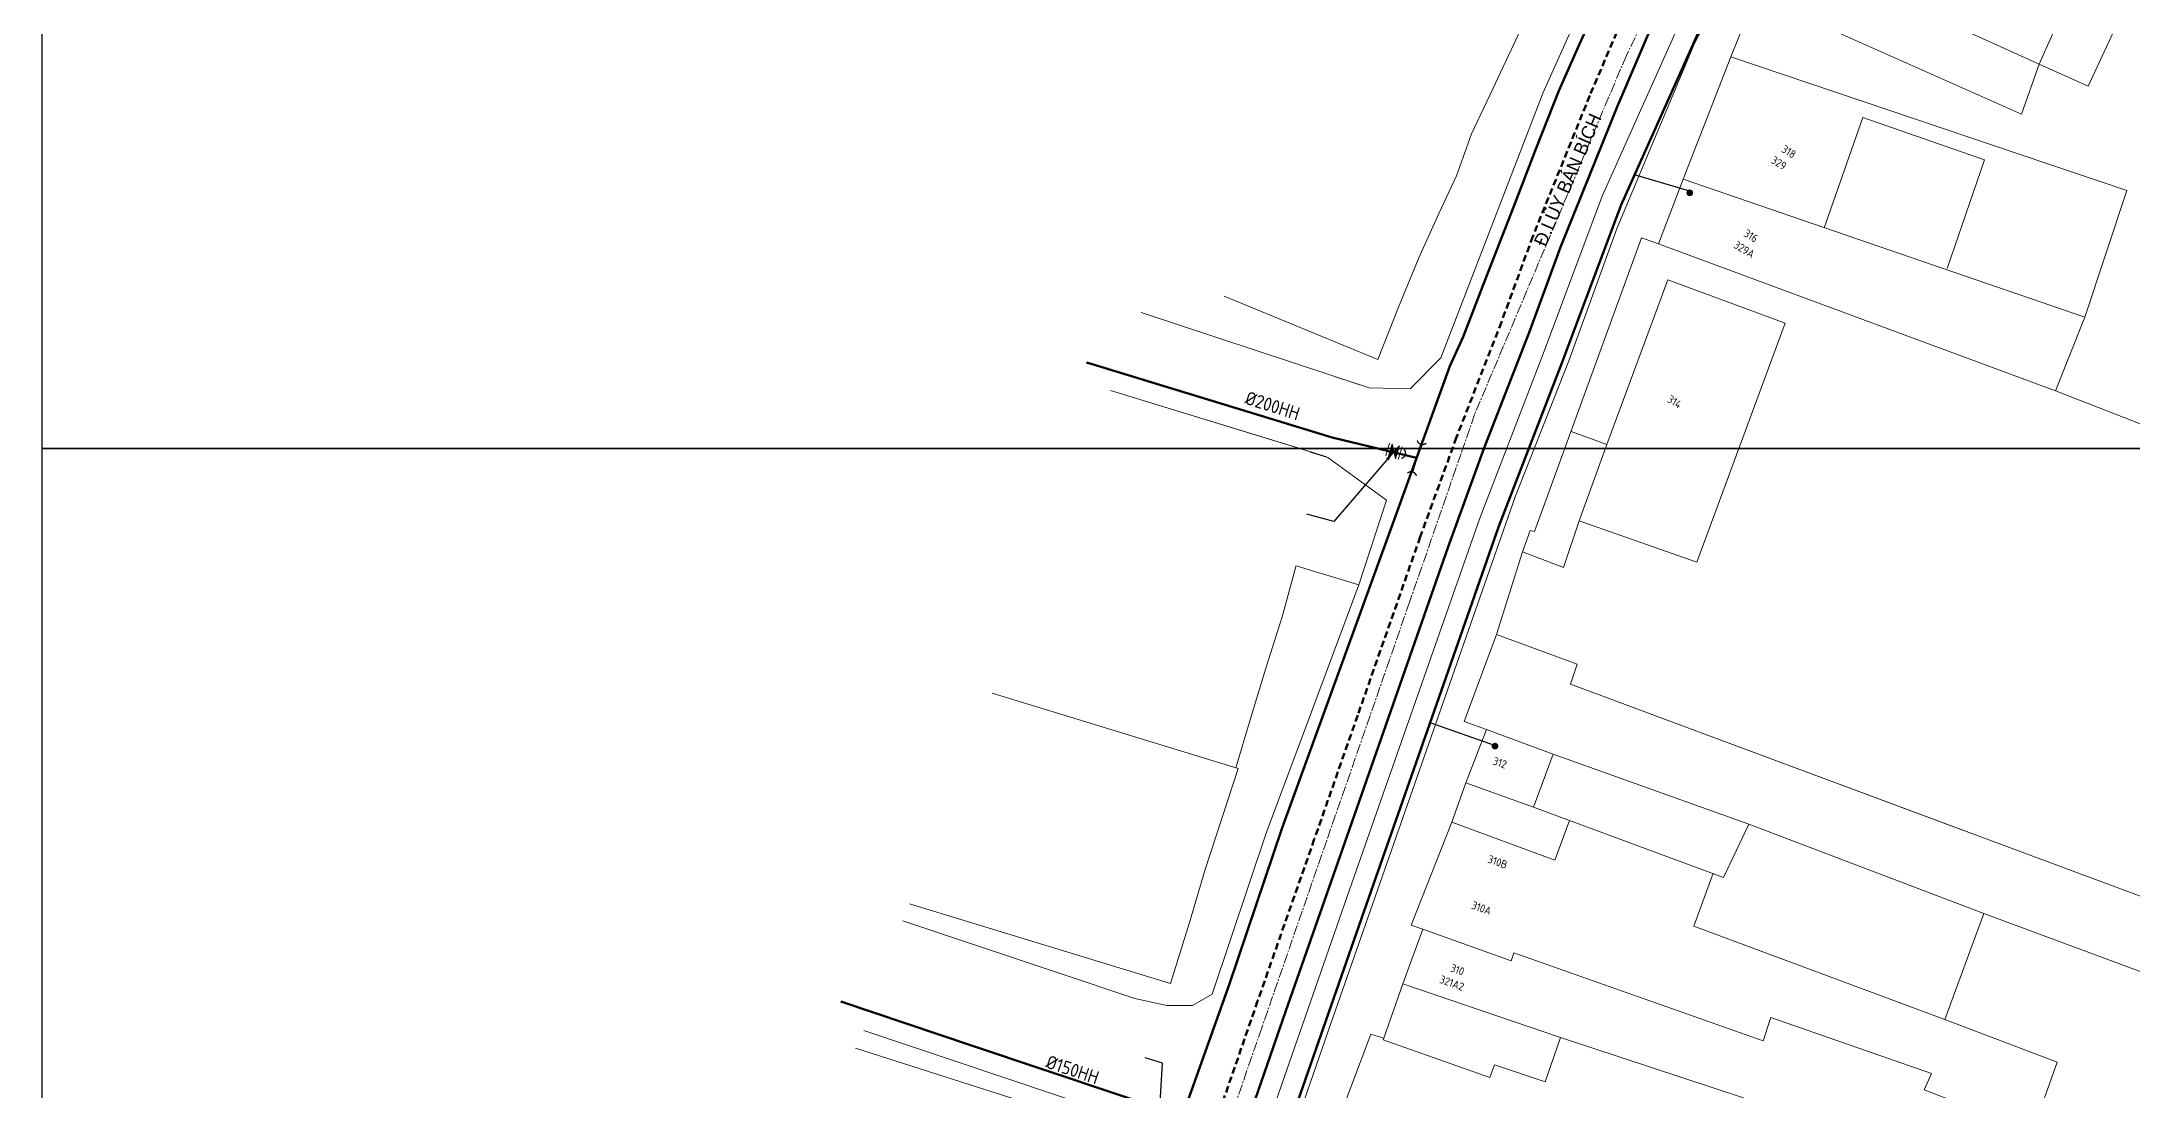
# Model space of a CAD drawing. Header units: inches. Extents: x 595615 to 1194060, y 1190840 to 2385448.
# Drawn here: x 596228.9 to 596385.6, y 1191592.6 to 1191671.1 of the extents above; entities that cross this region are included whole.
import ezdxf
from ezdxf.enums import TextEntityAlignment as Align

# ---------------------------------------------------------------- set-up
doc = ezdxf.new("R2010")
doc.units = ezdxf.units.IN
doc.header["$MEASUREMENT"] = 0
doc.linetypes.add('CENTER2', pattern=[1.125, 0.75, -0.125, 0.125, -0.125])
doc.linetypes.add('DASHED', pattern=[0.75, 0.5, -0.25])
doc.layers.get('Defpoints').update_dxf_attribs({"color": 1})
for name, color, linetype, lineweight in [('Chitiet', 4, 'Continuous', 9), ('DN 150 CI', 4, 'Continuous', 50), ('DN 200 CI', 4, 'Continuous', 50), ('DN 25 PE', 40, 'Continuous', 30), ('Nen tim duong', 9, 'CENTER2', 0), ('Nen_HIEP TAN_TP', 9, 'Continuous', 0), ('Nen_HTHANH-TP', 9, 'Continuous', 0), ('Nen_SN-HTHANH-TP_new', 7, 'Continuous', 0), ('Nen_SN_HTHANH_old', 9, 'Continuous', 0), ('ONG BTCT', 61, 'DASHED', 100), ('ONG CAP 2 (DADT)', 140, 'Continuous', 70), ('ONG CAP 3 (DADT)', 221, 'Continuous', 50), ('ONGCAP2', 5, 'Continuous', 20), ('TEXT PIPE', 3, 'Continuous', 25), ('Text_GiaoThong', 142, 'Continuous', 0), ('TLK 15', 220, 'Continuous', 20), ('VAN', 7, 'Continuous', 20)]:
    doc.layers.add(name, color=color, linetype=linetype, lineweight=lineweight)
doc.layers.add('ki hieu van', color=170, linetype='Continuous')
doc.styles.add('Giao Thong', font='VAPTIMN_0.TTF', dxfattribs={"height": 1})
doc.styles.add('Sonha_QTB', font='isocp.shx', dxfattribs={"height": 0.6, "bigfont": 'bigfont.shx'})
doc.styles.add('text', font='isocp2.shx')
doc.styles.add('VNI-HC', font='VHELVCN_0.TTF')
doc.dimstyles.new('DUONG KICH THUOC', dxfattribs={"dimtxt": 1, "dimasz": 0.7, "dimexe": 0.5, "dimexo": 0.3, "dimgap": 0.2, "dimtad": 1, "dimzin": 0, "dimdsep": 46, "dimtxsty": 'VNI-HC', "dimblk": 'ARCHTICK', "dimcen": 0.09, "dimdle": 0.5, "dimclrd": 256, "dimclre": 256, "dimclrt": 256, "dimadec": 0, "dimazin": 0, "dimtfac": 1, "dimtofl": 0, "dimtmove": 0, "dimatfit": 3, "dimfxl": 1, "dimtolj": 1, "dimtzin": 0, "dimlwd": -1, "dimlwe": -1, "dimarcsym": 0})

# ---------------------------------------------------------------- blocks, each defined once
blk = doc.blocks.new('TLK 15')
at = {"layer": 'TLK 15', "linetype": 'Continuous', "const_width": 0.25}
blk.add_lwpolyline([(-0.125, 0, 1), (0.125, 0, 1)], format="xyb", close=True, dxfattribs=at)
blk = doc.blocks.new('VAN')
at = {"layer": 'VAN'}
h = blk.add_hatch(color=256, dxfattribs=at)
h.paths.add_polyline_path([(0.21, -0.5), (0.49, 0), (0.21, 0.5)])
h.paths.add_polyline_path([(0.77, 0.5), (0.49, 0), (0.77, -0.5)])
at = {"layer": 'VAN', "ltscale": 100}
for p, q in [((0, 0.5), (0, -0.5)), ((0.77, -0.5), (0.21, 0.5)), ((0.21, -0.5), (0.77, 0.5)), ((0.21, 0.5), (0.21, -0.5)), ((0.77, 0.5), (0.77, -0.5)), ((0.98, 0.5), (0.98, -0.5))]:
    blk.add_line(p, q, dxfattribs=at)
blk = doc.blocks.new('TE+VAN')
at = {"layer": 'Chitiet', "ltscale": 100, "const_width": 0.1}
for points in [[(-0.35, 1.28, 0.571257), (0.35, 1.28)], [(1.1, 0.35, 0.571257), (1.1, -0.35)], [(0.35, -1.28, 0.571257), (-0.35, -1.28)]]:
    blk.add_lwpolyline(points, format="xyb", dxfattribs=at)
for points in [[(0, -1.08), (0, 1.08)], [(0.9, 0), (0, 0)]]:
    blk.add_lwpolyline(points, dxfattribs=at)
at = {"layer": 'VAN'}
blk.add_blockref('VAN', (1.3, 0), dxfattribs=at)
blk = doc.blocks.new('_ArchTick')
at = {"color": 0, "linetype": 'ByBlock', "const_width": 0.15}
blk.add_lwpolyline([(-0.5, -0.5), (0.5, 0.5)], dxfattribs=at)

msp = doc.modelspace()

# ---------------------------------------------------------------- linework, layer by layer
at = {"layer": 'Defpoints'}
for points in [[(597361.233, 1191640.651), (597361.233, 1192441.604), (596228.852, 1192441.604), (596228.852, 1191640.651)], [(597361.233, 1190839.699), (597361.233, 1191640.651), (596228.852, 1191640.651), (596228.852, 1190839.699)]]:
    msp.add_lwpolyline(points, close=True, dxfattribs=at)
at = {"layer": 'DN 150 CI'}
msp.add_lwpolyline([(596288.758, 1191599.22), (596298.551, 1191595.936), (596309.512, 1191592.264), (596314.368, 1191590.637)], dxfattribs=at)
at = {"layer": 'DN 200 CI'}
msp.add_lwpolyline([(596307.163, 1191647.099), (596307.596, 1191646.98), (596325.592, 1191641.477), (596331.922, 1191639.941)], dxfattribs=at)
at = {"layer": 'DN 25 PE'}
for p, q in [((596352.402, 1191659.929), (596348.263, 1191661.155)), ((596337.922, 1191618.355), (596332.937, 1191620.103))]:
    msp.add_line(p, q, dxfattribs=at)
at = {"layer": 'Nen tim duong'}
for p, q in [((596353.218, 1191681.558), (596347.648, 1191670.094)), ((596347.648, 1191670.094), (596336.269, 1191643.205)), ((596336.269, 1191643.205), (596335.262, 1191640.284)), ((596335.262, 1191640.284), (596331.391, 1191629.141)), ((596331.391, 1191629.141), (596325.185, 1191611.296)), ((596325.185, 1191611.296), (596320.306, 1191597.242)), ((596320.306, 1191597.242), (596314.68, 1191580.957))]:
    msp.add_line(p, q, dxfattribs=at)
at = {"layer": 'Nen_HIEP TAN_TP', "linetype": 'Continuous'}
for p, q in [((596392.023, 1191688.63), (596382.259, 1191667.792)), ((596359.071, 1191678.293), (596378.598, 1191669.449)), ((596341.42, 1191667.309), (596345.742, 1191677.022)), ((596357.324, 1191674.572), (596355.478, 1191670)), ((596357.324, 1191674.572), (596377.261, 1191665.688)), ((596378.598, 1191669.449), (596380.255, 1191673.14)), ((596346.968, 1191657.183), (596352.747, 1191670.978)), ((596353.502, 1191664.919), (596355.478, 1191670)), ((596355.478, 1191670), (596385.176, 1191659.974)), ((596377.261, 1191665.688), (596378.598, 1191669.449)), ((596382.259, 1191667.792), (596378.598, 1191669.449)), ((596333.736, 1191647.443), (596341.42, 1191667.309)), ((596351.915, 1191660.817), (596353.502, 1191664.919)), ((596365.381, 1191665.448), (596362.488, 1191657.186)), ((596365.381, 1191665.448), (596374.504, 1191662.276)), ((596374.504, 1191662.276), (596371.7, 1191654.133)), ((596351.915, 1191660.817), (596350.059, 1191655.976)), ((596382.013, 1191650.482), (596351.915, 1191660.817)), ((596385.176, 1191659.974), (596382.013, 1191650.482)), ((596343.326, 1191647.23), (596346.968, 1191657.183)), ((596348.779, 1191656.435), (596340.766, 1191634.438)), ((596350.059, 1191655.976), (596348.779, 1191656.435)), ((596350.059, 1191655.976), (596379.808, 1191644.98)), ((596346.191, 1191640.953), (596350.751, 1191653.286)), ((596359.544, 1191650.034), (596350.751, 1191653.286)), ((596352.928, 1191632.148), (596359.544, 1191650.034)), ((596379.808, 1191644.98), (596382.013, 1191650.482)), ((596325.837, 1191646.026), (596328.358, 1191645.188)), ((596331.448, 1191645.111), (596333.736, 1191647.443)), ((596339.314, 1191637.027), (596343.326, 1191647.23)), ((596328.358, 1191645.188), (596331.448, 1191645.111)), ((596346.191, 1191640.953), (596343.5, 1191641.931)), ((596325.272, 1191639.986), (596323.942, 1191640.385)), ((596329.674, 1191636.789), (596325.272, 1191639.986)), ((596344.116, 1191635.221), (596346.191, 1191640.953)), ((596325.287, 1191597.016), (596339.314, 1191637.027)), ((596327.58, 1191630.428), (596329.674, 1191636.789)), ((596327.58, 1191630.428), (596329.674, 1191636.789)), ((596342.929, 1191631.73), (596344.116, 1191635.221)), ((596344.116, 1191635.221), (596352.928, 1191632.148)), ((596340.426, 1191634.508), (596339.858, 1191632.898)), ((596340.766, 1191634.438), (596340.426, 1191634.508)), ((596339.858, 1191632.898), (596337.903, 1191626.706)), ((596339.858, 1191632.898), (596342.929, 1191631.73)), ((596322.978, 1191631.844), (596327.58, 1191630.428)), ((596324.107, 1191621.135), (596327.58, 1191630.428)), ((596337.903, 1191626.706), (596335.478, 1191620.204)), ((596343.964, 1191624.491), (596337.903, 1191626.706)), ((596343.466, 1191623.001), (596343.964, 1191624.491)), ((596373.465, 1191611.84), (596343.466, 1191623.001)), ((596320.635, 1191611.842), (596324.107, 1191621.135)), ((596337.168, 1191619.595), (596335.478, 1191620.204)), ((596335.602, 1191615.604), (596337.168, 1191619.595)), ((596337.168, 1191619.595), (596342.16, 1191617.749)), ((596342.16, 1191617.749), (596340.683, 1191613.788)), ((596356.824, 1191612.511), (596342.16, 1191617.749)), ((596335.602, 1191615.604), (596334.574, 1191612.663)), ((596340.683, 1191613.788), (596335.602, 1191615.604)), ((596354.927, 1191608.52), (596340.683, 1191613.788)), ((596316.584, 1191599.769), (596320.635, 1191611.842)), ((596334.574, 1191612.663), (596331.51, 1191604.951)), ((596334.574, 1191612.663), (596342.276, 1191609.81)), ((596343.374, 1191612.78), (596342.276, 1191609.81)), ((596356.824, 1191612.511), (596354.927, 1191608.52)), ((596374.449, 1191605.806), (596356.824, 1191612.511)), ((596352.71, 1191604.878), (596354.167, 1191608.829)), ((596374.449, 1191605.806), (596374.449, 1191605.806)), ((596332.39, 1191604.652), (596330.884, 1191600.54)), ((596331.51, 1191604.951), (596332.39, 1191604.652)), ((596332.39, 1191604.652), (596339.022, 1191602.267)), ((596339.022, 1191602.267), (596339.212, 1191602.877)), ((596330.884, 1191600.54), (596329.457, 1191596.479)), ((596330.884, 1191600.54), (596342.707, 1191596.54)), ((596310.795, 1191599.444), (596313.205, 1191598.916)), ((596315.125, 1191598.938), (596316.584, 1191599.769)), ((596313.205, 1191598.916), (596315.125, 1191598.938)), ((596314.432, 1191565.647), (596325.287, 1191597.016)), ((596328.487, 1191596.768), (596326.242, 1191590.807)), ((596329.457, 1191596.479), (596328.487, 1191596.768)), ((596329.457, 1191596.479), (596329.407, 1191596.349)), ((596337.409, 1191593.536), (596329.407, 1191596.349)), ((596342.707, 1191596.54), (596341.57, 1191593.209)), ((596337.749, 1191594.486), (596337.409, 1191593.536)), ((596341.57, 1191593.209), (596337.749, 1191594.486))]:
    msp.add_line(p, q, dxfattribs=at)
at = {"layer": 'Nen_HIEP TAN_TP'}
for p, q in [((596339.215, 1191670.94), (596340.865, 1191674.52)), ((596337.445, 1191667.18), (596339.215, 1191670.94)), ((596336.025, 1191664.22), (596337.445, 1191667.18)), ((596334.905, 1191661.08), (596336.025, 1191664.22)), ((596333.615, 1191658.3), (596334.905, 1191661.08)), ((596332.085, 1191654.94), (596333.615, 1191658.3)), ((596330.565, 1191651.24), (596332.085, 1191654.94)), ((596328.358, 1191645.188), (596311.282, 1191650.845)), ((596328.358, 1191645.188), (596311.282, 1191650.845)), ((596329.005, 1191647.31), (596317.495, 1191652.05)), ((596329.005, 1191647.31), (596330.565, 1191651.24)), ((596308.984, 1191644.987), (596324.235, 1191640.32)), ((596308.984, 1191644.987), (596325.195, 1191640.03)), ((596322.895, 1191631.89), (596321.835, 1191628.04)), ((596321.835, 1191628.04), (596320.625, 1191624.19)), ((596320.625, 1191624.19), (596319.435, 1191620.32)), ((596318.545, 1191616.68), (596300.099, 1191622.332)), ((596318.375, 1191616.73), (596319.435, 1191620.32)), ((596318.545, 1191616.68), (596316.045, 1191609.04)), ((596316.045, 1191609.04), (596314.905, 1191605.15)), ((596293.402, 1191605.258), (596310.795, 1191599.444)), ((596313.475, 1191600.57), (596293.908, 1191606.549)), ((596314.905, 1191605.15), (596313.475, 1191600.57)), ((596290.475, 1191597.06), (596308.261, 1191591.082)), ((596289.845, 1191595.74), (596303.935, 1191591.23))]:
    msp.add_line(p, q, dxfattribs=at)
at = {"layer": 'Nen_HTHANH-TP', "linetype": 'Continuous'}
for p, q in [((596352.747, 1191670.978), (596368.353, 1191701.111)), ((596392.023, 1191688.63), (596382.259, 1191667.792)), ((596359.071, 1191678.293), (596378.598, 1191669.449)), ((596341.42, 1191667.309), (596345.742, 1191677.022)), ((596357.324, 1191674.572), (596355.478, 1191670)), ((596357.324, 1191674.572), (596377.261, 1191665.688)), ((596378.598, 1191669.449), (596380.255, 1191673.14)), ((596346.968, 1191657.183), (596352.747, 1191670.978)), ((596353.502, 1191664.919), (596355.478, 1191670)), ((596355.478, 1191670), (596385.176, 1191659.974)), ((596377.261, 1191665.688), (596378.598, 1191669.449)), ((596382.259, 1191667.792), (596378.598, 1191669.449)), ((596333.736, 1191647.443), (596341.42, 1191667.309)), ((596351.915, 1191660.817), (596353.502, 1191664.919)), ((596365.381, 1191665.448), (596362.488, 1191657.186)), ((596365.381, 1191665.448), (596374.504, 1191662.276)), ((596374.504, 1191662.276), (596371.7, 1191654.133)), ((596351.915, 1191660.817), (596350.059, 1191655.976)), ((596382.013, 1191650.482), (596351.915, 1191660.817)), ((596385.176, 1191659.974), (596382.013, 1191650.482)), ((596343.326, 1191647.23), (596346.968, 1191657.183)), ((596348.779, 1191656.435), (596340.766, 1191634.438)), ((596350.059, 1191655.976), (596348.779, 1191656.435)), ((596350.059, 1191655.976), (596379.808, 1191644.98)), ((596346.191, 1191640.953), (596350.751, 1191653.286)), ((596359.544, 1191650.034), (596350.751, 1191653.286)), ((596352.928, 1191632.148), (596359.544, 1191650.034)), ((596379.808, 1191644.98), (596382.013, 1191650.482)), ((596325.837, 1191646.026), (596328.358, 1191645.188)), ((596331.448, 1191645.111), (596333.736, 1191647.443)), ((596339.314, 1191637.027), (596343.326, 1191647.23)), ((596328.358, 1191645.188), (596331.448, 1191645.111)), ((596379.808, 1191644.98), (596413.819, 1191631.747)), ((596346.191, 1191640.953), (596343.5, 1191641.931)), ((596325.272, 1191639.986), (596323.942, 1191640.385)), ((596329.674, 1191636.789), (596325.272, 1191639.986)), ((596329.674, 1191636.789), (596325.272, 1191639.986)), ((596344.116, 1191635.221), (596346.191, 1191640.953)), ((596325.287, 1191597.016), (596339.314, 1191637.027)), ((596327.58, 1191630.428), (596329.674, 1191636.789)), ((596327.58, 1191630.428), (596329.674, 1191636.789)), ((596342.929, 1191631.73), (596344.116, 1191635.221)), ((596344.116, 1191635.221), (596352.928, 1191632.148)), ((596340.426, 1191634.508), (596339.858, 1191632.898)), ((596340.766, 1191634.438), (596340.426, 1191634.508)), ((596339.858, 1191632.898), (596337.903, 1191626.706)), ((596339.858, 1191632.898), (596342.929, 1191631.73)), ((596322.978, 1191631.844), (596327.58, 1191630.428)), ((596324.107, 1191621.135), (596327.58, 1191630.428)), ((596337.903, 1191626.706), (596335.478, 1191620.204)), ((596343.964, 1191624.491), (596337.903, 1191626.706)), ((596343.466, 1191623.001), (596343.964, 1191624.491)), ((596403.464, 1191600.679), (596343.466, 1191623.001)), ((596320.635, 1191611.842), (596324.107, 1191621.135)), ((596337.168, 1191619.595), (596335.478, 1191620.204)), ((596335.602, 1191615.604), (596337.168, 1191619.595)), ((596337.168, 1191619.595), (596342.16, 1191617.749)), ((596342.16, 1191617.749), (596340.683, 1191613.788)), ((596356.824, 1191612.511), (596342.16, 1191617.749)), ((596335.602, 1191615.604), (596334.574, 1191612.663)), ((596340.683, 1191613.788), (596335.602, 1191615.604)), ((596354.927, 1191608.52), (596340.683, 1191613.788)), ((596316.584, 1191599.769), (596320.635, 1191611.842)), ((596334.574, 1191612.663), (596331.51, 1191604.951)), ((596334.574, 1191612.663), (596342.276, 1191609.81)), ((596343.374, 1191612.78), (596342.276, 1191609.81)), ((596356.824, 1191612.511), (596354.927, 1191608.52)), ((596374.449, 1191605.806), (596356.824, 1191612.511)), ((596352.71, 1191604.878), (596354.167, 1191608.829)), ((596374.449, 1191605.806), (596371.526, 1191597.873)), ((596401.788, 1191595.688), (596374.449, 1191605.806)), ((596332.39, 1191604.652), (596330.884, 1191600.54)), ((596331.51, 1191604.951), (596332.39, 1191604.652)), ((596332.39, 1191604.652), (596339.022, 1191602.267)), ((596371.526, 1191597.873), (596352.71, 1191604.878)), ((596339.022, 1191602.267), (596339.212, 1191602.877)), ((596339.212, 1191602.877), (596357.907, 1191596.292)), ((596330.884, 1191600.54), (596329.457, 1191596.479)), ((596330.884, 1191600.54), (596342.707, 1191596.54)), ((596310.795, 1191599.444), (596313.205, 1191598.916)), ((596315.125, 1191598.938), (596316.584, 1191599.769)), ((596313.205, 1191598.916), (596315.125, 1191598.938)), ((596357.907, 1191596.292), (596358.466, 1191598.033)), ((596358.466, 1191598.033), (596370.519, 1191593.822)), ((596379.948, 1191594.68), (596371.526, 1191597.873)), ((596314.432, 1191565.647), (596325.287, 1191597.016)), ((596328.487, 1191596.768), (596326.242, 1191590.807)), ((596329.457, 1191596.479), (596328.487, 1191596.768)), ((596329.457, 1191596.479), (596329.407, 1191596.349)), ((596337.409, 1191593.536), (596329.407, 1191596.349)), ((596342.707, 1191596.54), (596341.57, 1191593.209)), ((596342.707, 1191596.54), (596356.421, 1191592.001)), ((596337.749, 1191594.486), (596337.409, 1191593.536)), ((596341.57, 1191593.209), (596337.749, 1191594.486)), ((596378.123, 1191589.548), (596379.948, 1191594.68)), ((596370.519, 1191593.822), (596369.98, 1191592.612)), ((596369.98, 1191592.612), (596374.131, 1191591.005))]:
    msp.add_line(p, q, dxfattribs=at)
at = {"layer": 'ONG BTCT'}
msp.add_lwpolyline([(596347.809, 1191673.902), (596344.907, 1191667.091), (596340.632, 1191656.54), (596338.282, 1191650.119), (596334.913, 1191641.491), (596332.192, 1191634.028), (596327.508, 1191620.67), (596324.253, 1191611.384), (596320.004, 1191599.265), (596316.751, 1191589.87, 0.0000395)], format="xyb", dxfattribs=at)
at = {"layer": 'ONG CAP 2 (DADT)'}
msp.add_lwpolyline([(596349.827, 1191672.951), (596346.965, 1191666.236), (596342.712, 1191655.738), (596340.367, 1191649.33), (596336.999, 1191640.703), (596334.291, 1191633.278), (596329.612, 1191619.933), (596326.356, 1191610.646), (596322.109, 1191598.532), (596318.858, 1191589.141, 0.0000395)], format="xyb", dxfattribs=at)
at = {"layer": 'ONG CAP 3 (DADT)'}
msp.add_lwpolyline([(596285.031, 1191464.715), (596286.674, 1191471.743), (596289.668, 1191482.506), (596291.918, 1191490.593), (596294.85, 1191501.135), (596296.879, 1191508.427), (596300.071, 1191520.198), (596304.6, 1191535.005), (596308.254, 1191546.948), (596311.679, 1191558.123), (596317.397, 1191575.499), (596322.279, 1191589.608), (596328.173, 1191606.514), (596333.591, 1191621.968), (596338.098, 1191634.824), (596342.841, 1191647.114), (596347.249, 1191658.892), (596354.807, 1191675.761)], dxfattribs=at)
msp.add_lwpolyline([(596346.201, 1191675.595), (596344.012, 1191670.674), (596342.58, 1191667.456), (596340.886, 1191663.156), (596339.174, 1191658.731), (596337.147, 1191653.49), (596335.42, 1191649.025), (596334.418, 1191646.816), (596330.235, 1191635.296, -0.0001183), (596330.235, 1191635.295), (596321.846, 1191612.227), (596317.899, 1191600.543), (596312.055, 1191584.145)], format="xyb", dxfattribs=at)
at = {"layer": 'ONGCAP2'}
msp.add_lwpolyline([(596283.508, 1191465.054), (596285.167, 1191472.147), (596288.172, 1191482.951), (596290.421, 1191491.038), (596293.354, 1191501.58), (596295.381, 1191508.866), (596298.58, 1191520.662), (596303.118, 1191535.499), (596306.772, 1191547.443, -0.0001434), (596306.772, 1191547.443), (596310.203, 1191558.637), (596315.932, 1191576.047), (596320.821, 1191590.174), (596326.716, 1191607.083), (596332.134, 1191622.538), (596336.652, 1191635.424), (596341.402, 1191647.733), (596345.828, 1191659.561), (596353.435, 1191676.539)], format="xyb", dxfattribs=at)

# ---------------------------------------------------------------- block references
at = {"layer": 'Chitiet', "rotation": 163.3167343976271}
msp.add_blockref('TE+VAN', (596331.937, 1191639.927), dxfattribs=at)
at = {"layer": 'TLK 15', "rotation": 359.9999999934133}
for p in [(596352.402, 1191659.804), (596337.797, 1191618.355)]:
    msp.add_blockref('TLK 15', p, dxfattribs=at)
at = {"layer": 'TLK 15'}
for p in [(596352.402, 1191659.804), (596337.797, 1191618.355)]:
    msp.add_blockref('TLK 15', p, dxfattribs=at)

# ---------------------------------------------------------------- texts
at = {"layer": 'Nen_SN-HTHANH-TP_new', "style": 'Sonha_QTB'}
for s, rotation, p in [('318', 328.45077, (596359.828, 1191662.884)), ('316', 328.45077, (596356.988, 1191656.577)), ('314', 328.45077, (596351.267, 1191644.149)), ('312', 340.26241, (596338.166, 1191617.109)), ('310B', 340.26241, (596337.998, 1191609.681)), ('310A', 340.26241, (596336.789, 1191606.226)), ('310', 340.26241, (596334.982, 1191601.602))]:
    msp.add_text(s, height=0.6, rotation=rotation, dxfattribs=at).set_placement(p, align=Align.MIDDLE)
at = {"layer": 'Nen_SN_HTHANH_old', "style": 'Sonha_QTB'}
for s, rotation, p in [('329', 328.45077, (596359.083, 1191662.036)), ('329A', 328.45077, (596356.492, 1191655.557)), ('321A2', 340.26241, (596334.568, 1191600.609))]:
    msp.add_text(s, height=0.6, rotation=rotation, dxfattribs=at).set_placement(p, align=Align.MIDDLE)
at = {"layer": 'TEXT PIPE', "style": 'text'}
for s, rotation, p in [('%%c200HH', 342.30922, (596318.983, 1191644.016)), ('%%c150HH', 341.50126, (596304.049, 1191594.287))]:
    msp.add_text(s, height=1, rotation=rotation, dxfattribs=at).set_placement(p)
at = {"layer": 'Text_GiaoThong', "linetype": 'Continuous', "style": 'Giao Thong'}
msp.add_text('Ñ.LUÕY BAÙN BÍCH', height=1, rotation=66.54377, dxfattribs=at).set_placement((596343.13, 1191660.833), align=Align.MIDDLE)

# ---------------------------------------------------------------- leaders
at = {"layer": 'ki hieu van'}
for points in [[(596330.176, 1191640.361), (596325.705, 1191635.182), (596323.686, 1191635.724)], [(596312.678, 1191591.203), (596312.861, 1191594.598), (596311.565, 1191595.009)]]:
    msp.add_leader(points, dimstyle='DUONG KICH THUOC', override={"dimgap": 0.2, "dimtad": 0}, dxfattribs=at)

doc.saveas('drawing.dxf')
